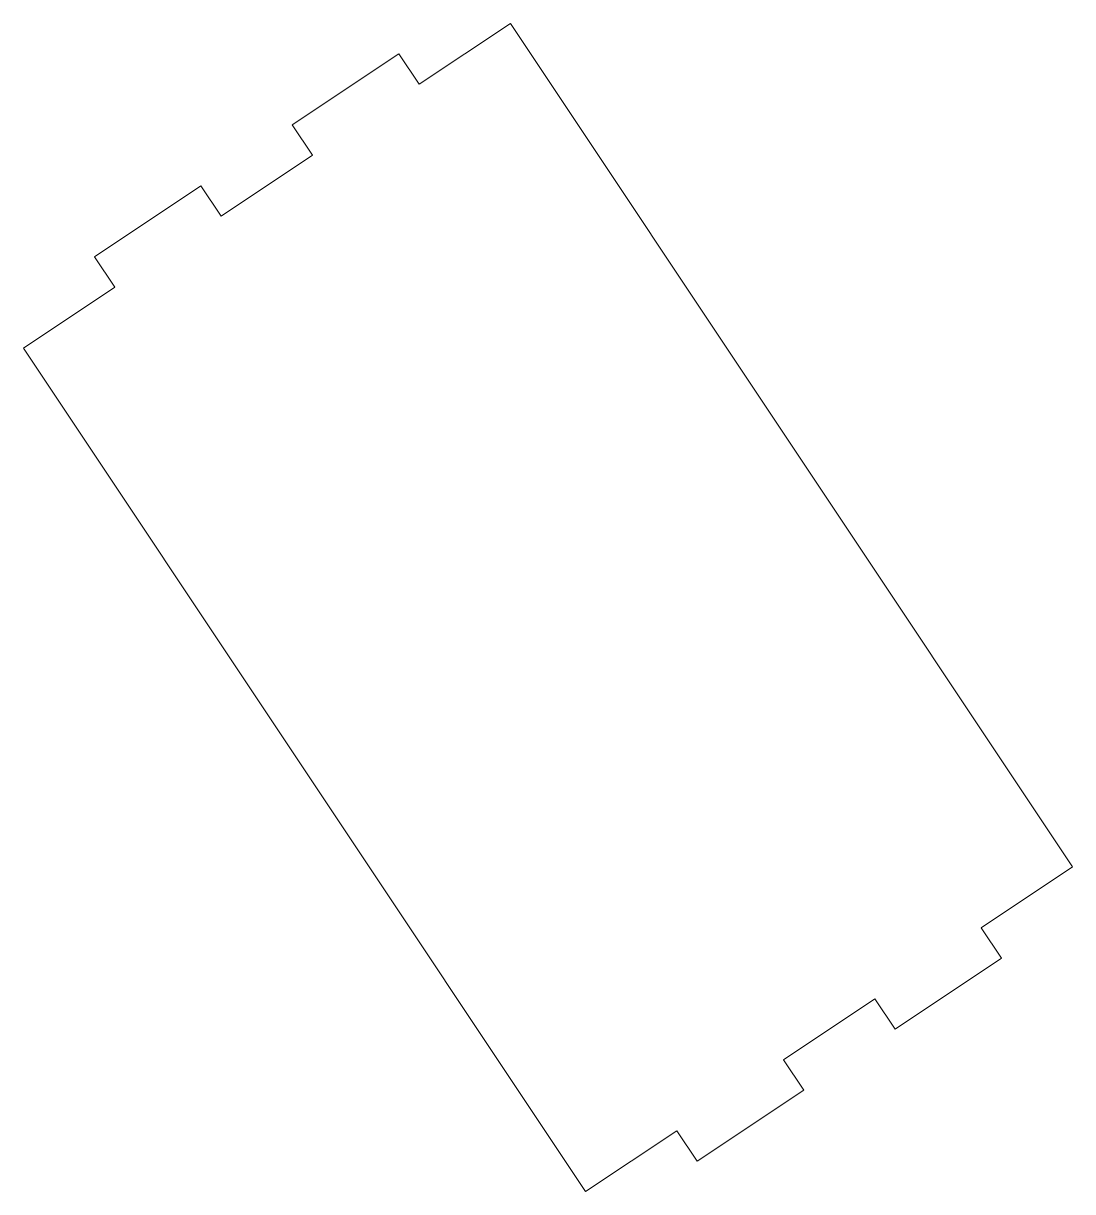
# Model space of a CAD drawing. Header units: inches. Extents: x -5.76 to -2.18, y -6.87 to -2.88.
import ezdxf

# ---------------------------------------------------------------- set-up
doc = ezdxf.new("R2010")
doc.units = ezdxf.units.IN
doc.header["$MEASUREMENT"] = 0

msp = doc.modelspace()

# ---------------------------------------------------------------- linework, layer by layer
at = {"color": 7, "linetype": 'Continuous', "lineweight": 15}
for p, q in [((-4.4124, -3.0918), (-4.1003, -2.8838)), ((-2.1791, -5.7656), (-4.1003, -2.8838)), ((-4.8457, -3.2305), (-4.4817, -2.9878)), ((-4.4817, -2.9878), (-4.4124, -3.0918)), ((-4.7764, -3.3345), (-4.8457, -3.2305)), ((-5.0884, -3.5425), (-4.7764, -3.3345)), ((-5.5218, -3.6812), (-5.1577, -3.4385)), ((-5.1577, -3.4385), (-5.0884, -3.5425)), ((-5.4524, -3.7852), (-5.5218, -3.6812)), ((-5.7644, -3.9932), (-5.4524, -3.7852)), ((-3.8432, -6.875), (-5.7644, -3.9932)), ((-2.1791, -5.7656), (-2.4912, -5.9736)), ((-2.4912, -5.9736), (-2.4218, -6.0776)), ((-2.7858, -6.3203), (-2.4218, -6.0776)), ((-2.8552, -6.2163), (-3.1672, -6.4243)), ((-2.7858, -6.3203), (-2.8552, -6.2163)), ((-3.1672, -6.4243), (-3.0979, -6.5283)), ((-3.4619, -6.771), (-3.0979, -6.5283)), ((-3.5312, -6.667), (-3.8432, -6.875)), ((-3.4619, -6.771), (-3.5312, -6.667))]:
    msp.add_line(p, q, dxfattribs=at)

doc.saveas('drawing.dxf')
